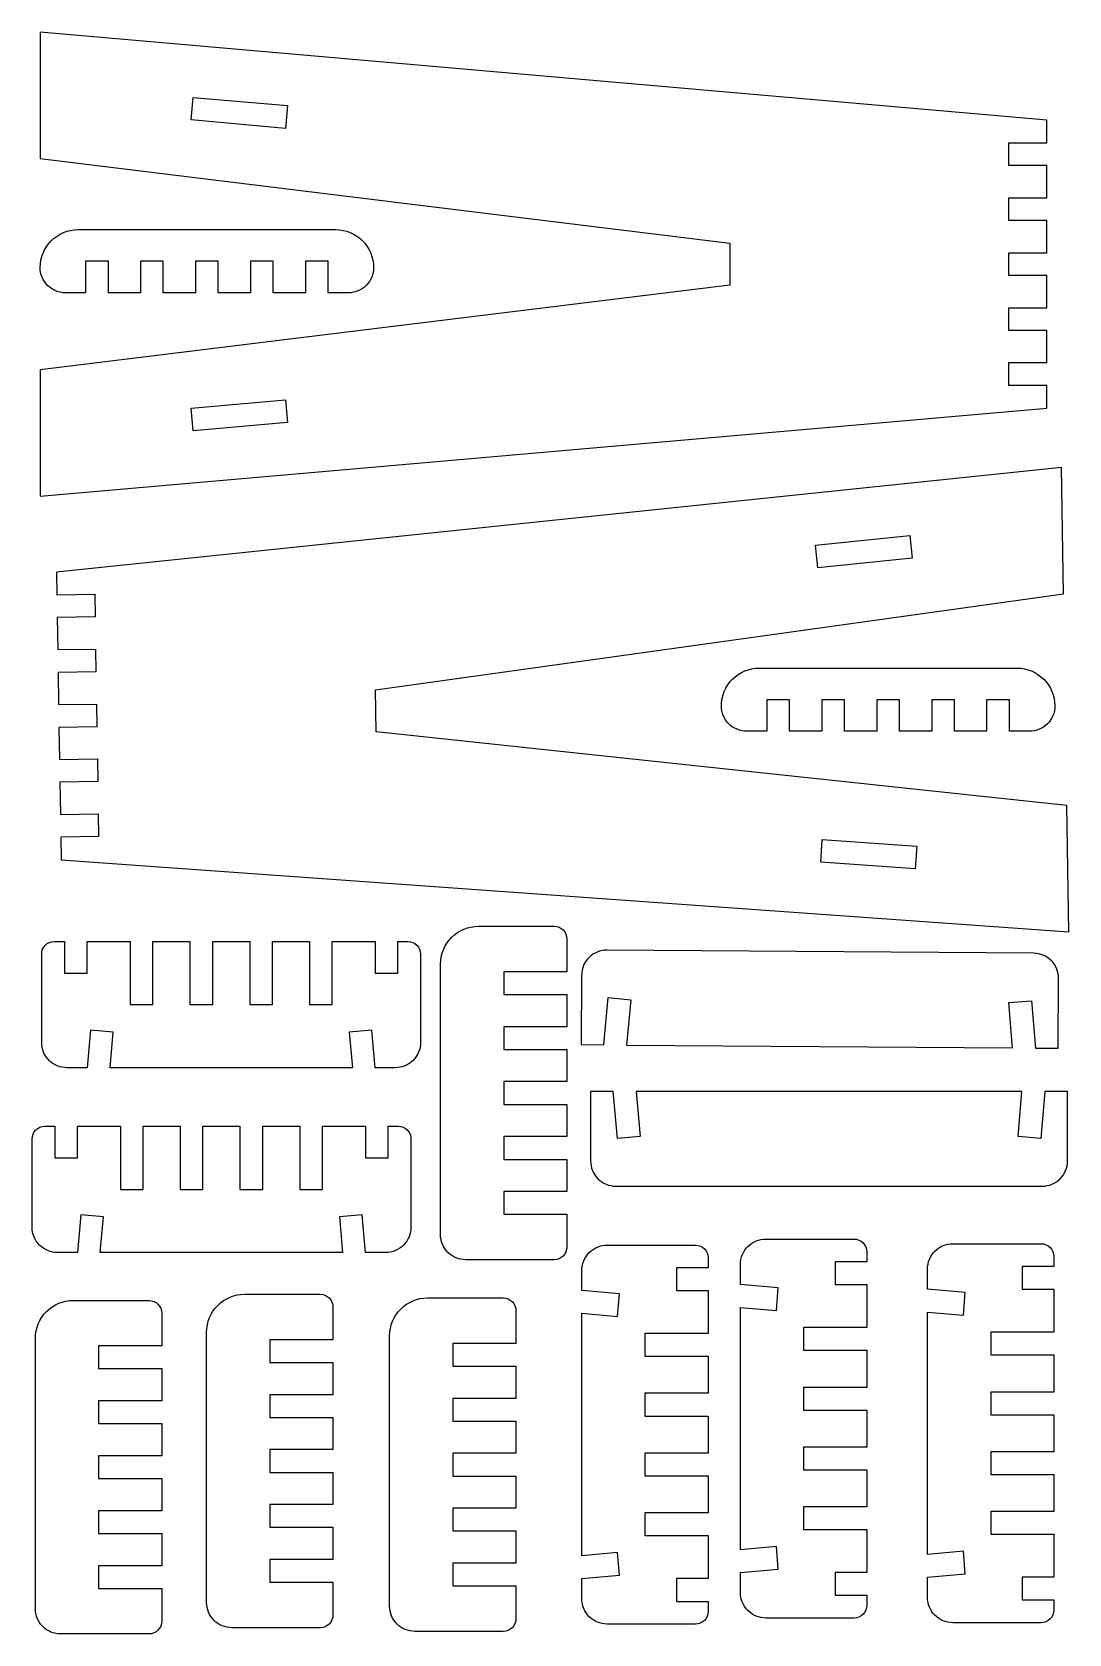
# Model space of a CAD drawing. Header units: millimetres. Extents: x -123 to 698, y 111 to 1379.
import ezdxf

# ---------------------------------------------------------------- set-up
doc = ezdxf.new("R2010")
doc.units = ezdxf.units.MM
doc.layers.get('0').update_dxf_attribs({"linetype": 'CONTINUOUS'})

msp = doc.modelspace()

# ---------------------------------------------------------------- linework, layer by layer
for points in [[(650.6, 1273.5), (650.6, 1291.5), (680.6, 1291.5), (680.6, 1309.5), (-116.4, 1379.2), (-116.4, 1279.2), (429.5, 1212.2), (429.5, 1178.8), (-116.4, 1111.8), (-116.4, 1011.8), (680.6, 1081.5), (680.6, 1099.5), (650.6, 1099.5), (650.6, 1117.5), (680.6, 1117.5), (680.6, 1143), (650.6, 1143), (650.6, 1161), (680.6, 1161), (680.6, 1186.5), (650.6, 1186.5), (650.6, 1204.5), (680.6, 1204.5), (680.6, 1230), (650.6, 1230), (650.6, 1248), (680.6, 1248), (680.6, 1273.5)], [(3, 1309.6), (4.6, 1327.5), (79.3, 1321), (77.7, 1303)], [(79.3, 1070.1), (4.6, 1063.5), (3, 1081.5), (77.7, 1088)], [(-70.5, 760.3), (-70.2, 742.3), (-100.2, 741.8), (-99.9, 723.8), (698.1, 667), (696.5, 767), (149.5, 825.2), (149, 858.5), (693.7, 934.5), (692.1, 1034.4), (-103.6, 951.7), (-103.3, 933.7), (-73.3, 934.2), (-73, 916.2), (-103, 915.7), (-102.6, 890.3), (-72.6, 890.7), (-72.3, 872.7), (-102.3, 872.3), (-101.9, 846.8), (-71.9, 847.2), (-71.6, 829.2), (-101.6, 828.8), (-101.2, 803.3), (-71.2, 803.8), (-70.9, 785.8), (-100.9, 785.3), (-100.5, 759.8)], [(497.4, 973), (572, 980.7), (573.9, 962.8), (499.3, 955.1)], [(577.6, 734.8), (576.3, 716.8), (501.5, 722.1), (502.8, 740.1)]]:
    msp.add_lwpolyline(points, close=True)
for points in [[(-116.5, 1192.8, -0.414214), (-86.5, 1222.8), (117.5, 1222.8, -0.414214), (147.5, 1192.8, -0.414214), (127.5, 1172.8), (111.5, 1172.8), (111.5, 1197.8), (93.5, 1197.8), (93.5, 1172.8), (68, 1172.8), (68, 1197.8), (50, 1197.8), (50, 1172.8), (24.5, 1172.8), (24.5, 1197.8), (6.5, 1197.8), (6.5, 1172.8), (-19, 1172.8), (-19, 1197.8), (-37, 1197.8), (-37, 1172.8), (-62.5, 1172.8), (-62.5, 1197.8), (-80.5, 1197.8), (-80.5, 1172.8), (-96.5, 1172.8, -0.414214)], [(422.9, 845.7, -0.414214), (452.9, 875.7), (656.9, 875.7, -0.414214), (686.9, 845.7, -0.414214), (666.9, 825.7), (650.9, 825.7), (650.9, 850.7), (632.9, 850.7), (632.9, 825.7), (607.4, 825.7), (607.4, 850.7), (589.4, 850.7), (589.4, 825.7), (563.9, 825.7), (563.9, 850.7), (545.9, 850.7), (545.9, 825.7), (520.4, 825.7), (520.4, 850.7), (502.4, 850.7), (502.4, 825.7), (476.9, 825.7), (476.9, 850.7), (458.9, 850.7), (458.9, 825.7), (442.9, 825.7, -0.414214)], [(300.5, 417.3, -0.414214), (290.5, 407.3), (220.5, 407.3, -0.414214), (200.5, 427.3), (200.5, 641.3, -0.414214), (230.5, 671.3), (290.5, 671.3, -0.414214), (300.5, 661.3), (300.5, 635.3), (250.5, 635.3), (250.5, 617.3), (300.5, 617.3), (300.5, 591.8), (250.5, 591.8), (250.5, 573.8), (300.5, 573.8), (300.5, 548.3), (250.5, 548.3), (250.5, 530.3), (300.5, 530.3), (300.5, 504.8), (250.5, 504.8), (250.5, 486.8), (300.5, 486.8), (300.5, 461.3), (250.5, 461.3), (250.5, 443.3), (300.5, 443.3)], [(114.7, 609.3), (114.7, 659.3), (148.7, 659.3), (148.7, 634.3), (166.7, 634.3), (166.7, 659.3), (174.7, 659.3, -0.414214), (184.7, 649.3), (184.7, 579.3, -0.414214), (164.7, 559.3), (148.7, 559.3), (146.1, 589.1), (128.2, 587.6), (130.7, 559.3), (-61.2, 559.3), (-58.7, 587.6), (-76.6, 589.1), (-79.3, 559.3), (-95.3, 559.3, -0.414214), (-115.3, 579.3), (-115.3, 649.3, -0.414214), (-105.3, 659.3), (-97.3, 659.3), (-97.3, 634.3), (-79.3, 634.3), (-79.3, 659.3), (-45.3, 659.3), (-45.3, 609.3), (-27.3, 609.3), (-27.3, 659.3), (2.1, 659.3), (2.1, 609.3), (20.1, 609.3), (20.1, 659.3), (49.4, 659.3), (49.4, 609.3), (67.4, 609.3), (67.4, 659.3), (96.7, 659.3), (96.7, 609.3)], [(689.5, 574.8), (689.9, 629.8, 0.414214), (670.1, 650), (332.3, 652.4, 0.414214), (312.2, 632.6), (311.8, 577.6), (329.8, 577.4), (333.3, 614.8), (351.2, 613.1), (347.8, 577.3), (653.4, 575.1), (650.6, 610.9), (668.5, 612.3), (671.5, 574.9)], [(319.3, 540.6), (319.3, 485.6, 0.414214), (339.3, 465.6), (677, 465.6, 0.414214), (697, 485.6), (697, 540.6), (679, 540.6), (675.7, 503.2), (657.8, 504.8), (660.9, 540.6), (355.3, 540.6), (358.5, 504.8), (340.5, 503.2), (337.3, 540.6)], [(107.1, 463), (107.1, 513), (141.1, 513), (141.1, 488), (159.1, 488), (159.1, 513), (167.1, 513, -0.414214), (177.1, 503), (177.1, 433, -0.414214), (157.1, 413), (141.1, 413), (138.4, 442.9), (120.5, 441.4), (123, 413), (-68.9, 413), (-66.4, 441.4), (-84.3, 442.9), (-86.9, 413), (-102.9, 413, -0.414214), (-122.9, 433), (-122.9, 503, -0.414214), (-112.9, 513), (-104.9, 513), (-104.9, 488), (-86.9, 488), (-86.9, 513), (-52.9, 513), (-52.9, 463), (-34.9, 463), (-34.9, 513), (-5.6, 513), (-5.6, 463), (12.4, 463), (12.4, 513), (41.7, 513), (41.7, 463), (59.7, 463), (59.7, 513), (89.1, 513), (89.1, 463)], [(362.4, 188.9), (412.4, 188.9), (412.4, 154.9), (387.4, 154.9), (387.4, 136.9), (412.4, 136.9), (412.4, 128.9, -0.414214), (402.4, 118.9), (332.4, 118.9, -0.414214), (312.4, 138.9), (312.4, 154.9), (342.3, 157.5), (340.7, 175.5), (312.4, 173), (312.4, 364.9), (340.7, 362.4), (342.3, 380.3), (312.4, 382.9), (312.4, 398.9, -0.414214), (332.4, 418.9), (402.4, 418.9, -0.414214), (412.4, 408.9), (412.4, 400.9), (387.4, 400.9), (387.4, 382.9), (412.4, 382.9), (412.4, 348.9), (362.4, 348.9), (362.4, 330.9), (412.4, 330.9), (412.4, 301.6), (362.4, 301.6), (362.4, 283.6), (412.4, 283.6), (412.4, 254.3), (362.4, 254.3), (362.4, 236.3), (412.4, 236.3), (412.4, 206.9), (362.4, 206.9)], [(488, 193.7), (538, 193.7), (538, 159.7), (513, 159.7), (513, 141.7), (538, 141.7), (538, 133.7, -0.414214), (528, 123.7), (458, 123.7, -0.414214), (438, 143.7), (438, 159.7), (467.9, 162.3), (466.4, 180.2), (438, 177.7), (438, 369.6), (466.4, 367.1), (467.9, 385.1), (438, 387.7), (438, 403.7, -0.414214), (458, 423.7), (528, 423.7, -0.414214), (538, 413.7), (538, 405.7), (513, 405.7), (513, 387.7), (538, 387.7), (538, 353.7), (488, 353.7), (488, 335.7), (538, 335.7), (538, 306.3), (488, 306.3), (488, 288.3), (538, 288.3), (538, 259), (488, 259), (488, 241), (538, 241), (538, 211.7), (488, 211.7)], [(636.1, 190), (686.1, 190), (686.1, 156), (661.1, 156), (661.1, 138), (686.1, 138), (686.1, 130, -0.414214), (676.1, 120), (606.1, 120, -0.414214), (586.1, 140), (586.1, 156), (616, 158.6), (614.5, 176.5), (586.1, 174), (586.1, 365.9), (614.5, 363.4), (616, 381.4), (586.1, 384), (586.1, 400, -0.414214), (606.1, 420), (676.1, 420, -0.414214), (686.1, 410), (686.1, 402), (661.1, 402), (661.1, 384), (686.1, 384), (686.1, 350), (636.1, 350), (636.1, 332), (686.1, 332), (686.1, 302.6), (636.1, 302.6), (636.1, 284.6), (686.1, 284.6), (686.1, 255.3), (636.1, 255.3), (636.1, 237.3), (686.1, 237.3), (686.1, 208), (636.1, 208)], [(-20.3, 121.1, -0.414214), (-30.3, 111.1), (-100.3, 111.1, -0.414214), (-120.3, 131.1), (-120.3, 345.1, -0.414214), (-90.3, 375.1), (-30.3, 375.1, -0.414214), (-20.3, 365.1), (-20.3, 339.1), (-70.3, 339.1), (-70.3, 321.1), (-20.3, 321.1), (-20.3, 295.6), (-70.3, 295.6), (-70.3, 277.6), (-20.3, 277.6), (-20.3, 252.1), (-70.3, 252.1), (-70.3, 234.1), (-20.3, 234.1), (-20.3, 208.6), (-70.3, 208.6), (-70.3, 190.6), (-20.3, 190.6), (-20.3, 165.1), (-70.3, 165.1), (-70.3, 147.1), (-20.3, 147.1)], [(-20.3, 121.1, -0.414214), (-30.3, 111.1), (-100.3, 111.1, -0.414214), (-120.3, 131.1), (-120.3, 345.1, -0.414214), (-90.3, 375.1), (-30.3, 375.1, -0.414214), (-20.3, 365.1), (-20.3, 339.1), (-70.3, 339.1), (-70.3, 321.1), (-20.3, 321.1), (-20.3, 295.6), (-70.3, 295.6), (-70.3, 277.6), (-20.3, 277.6), (-20.3, 252.1), (-70.3, 252.1), (-70.3, 234.1), (-20.3, 234.1), (-20.3, 208.6), (-70.3, 208.6), (-70.3, 190.6), (-20.3, 190.6), (-20.3, 165.1), (-70.3, 165.1), (-70.3, 147.1), (-20.3, 147.1)], [(115.3, 126, -0.414214), (105.3, 116), (35.3, 116, -0.414214), (15.3, 136), (15.3, 350, -0.414214), (45.3, 380), (105.3, 380, -0.414214), (115.3, 370), (115.3, 344), (65.3, 344), (65.3, 326), (115.3, 326), (115.3, 300.5), (65.3, 300.5), (65.3, 282.5), (115.3, 282.5), (115.3, 257), (65.3, 257), (65.3, 239), (115.3, 239), (115.3, 213.5), (65.3, 213.5), (65.3, 195.5), (115.3, 195.5), (115.3, 170), (65.3, 170), (65.3, 152), (115.3, 152)], [(260.2, 123.1, -0.414214), (250.2, 113.1), (180.2, 113.1, -0.414214), (160.2, 133.1), (160.2, 347.1, -0.414214), (190.2, 377.1), (250.2, 377.1, -0.414214), (260.2, 367.1), (260.2, 341.1), (210.2, 341.1), (210.2, 323.1), (260.2, 323.1), (260.2, 297.6), (210.2, 297.6), (210.2, 279.6), (260.2, 279.6), (260.2, 254.1), (210.2, 254.1), (210.2, 236.1), (260.2, 236.1), (260.2, 210.6), (210.2, 210.6), (210.2, 192.6), (260.2, 192.6), (260.2, 167.1), (210.2, 167.1), (210.2, 149.1), (260.2, 149.1)]]:
    msp.add_lwpolyline(points, format="xyb", close=True)

doc.saveas('drawing.dxf')
